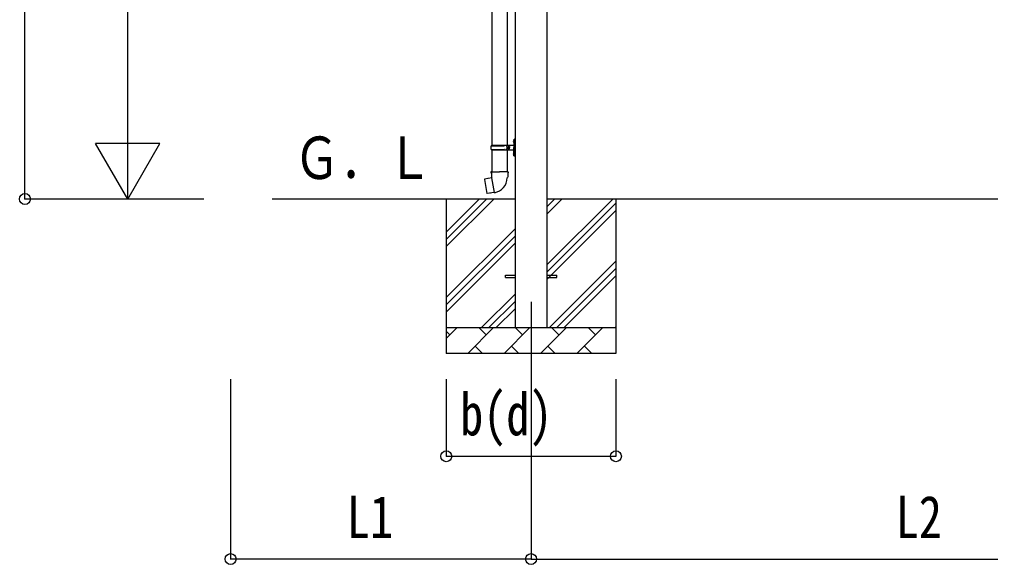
# Model space of a CAD drawing. Units: millimetres, scale not verified. Extents: x -21025 to 21025, y -14850 to 14850.
# Drawn here: x -5625 to -1848, y -407 to 1712 of the extents above; entities that cross this region are included whole.
import ezdxf
from ezdxf.enums import TextEntityAlignment as Align

# ---------------------------------------------------------------- set-up
doc = ezdxf.new("R2010")
doc.units = ezdxf.units.MM
doc.header["$LTSCALE"] = 60
for name, color, linetype in [('0-4_YKK_12', 2, 'Continuous'), ('0-5_YKK_13', 4, 'Continuous'), ('0-6_YKK_A1', 4, 'Continuous'), ('0-7_YKK_D', 6, 'Continuous')]:
    doc.layers.add(name, color=color, linetype=linetype)
doc.styles.add('ＭＳ ゴシック', font='')
doc.styles.get('ＭＳ ゴシック').set_extended_font_data('MS Gothic')

msp = doc.modelspace()

# ---------------------------------------------------------------- linework, layer by layer
at = {"layer": '0-4_YKK_12'}
msp.add_line((-3634.9, 614.11), (-3634.9, 214.11), dxfattribs=at)
at = {"layer": '0-5_YKK_13'}
for p, q in [((-3787.4, 2127.62), (-3787.4, 1223.11)), ((-3727.4, 2127.62), (-3727.4, 1223.11)), ((-3701.4, 1246.11), (-3698.4, 1247.61)), ((-3698.4, 1247.61), (-3698.4, 1214.11)), ((-3698.4, 1247.61), (-3697.4, 1247.61)), ((-3697.4, 1247.61), (-3697.4, 1214.11)), ((-3790.4, 1221.11), (-3740.07, 1221.11)), ((-3789.4, 1223.11), (-3703.4, 1223.11)), ((-3789.4, 1223.11), (-3789.4, 1221.11)), ((-3730.4, 1223.11), (-3730.4, 1218.61)), ((-3730.4, 1218.61), (-3728.4, 1218.61)), ((-3730.4, 1205.11), (-3730.4, 1209.61)), ((-3730.4, 1209.61), (-3728.4, 1209.61)), ((-3728.4, 1218.61), (-3728.4, 1214.11)), ((-3728.4, 1209.61), (-3728.4, 1214.11)), ((-3722.4, 1223.11), (-3722.4, 1214.11)), ((-3722.4, 1218.61), (-3719.4, 1218.61)), ((-3722.4, 1205.11), (-3722.4, 1214.11)), ((-3722.4, 1209.61), (-3719.4, 1209.61)), ((-3719.4, 1218.61), (-3719.4, 1214.11)), ((-3719.4, 1209.61), (-3719.4, 1214.11)), ((-3703.7, 1240.26), (-3701.66, 1239.26)), ((-3702.43, 1242.26), (-3701.8, 1242.26)), ((-3702.43, 1242.26), (-3702.43, 1233.96)), ((-3702.43, 1233.96), (-3701.8, 1233.96)), ((-3701.8, 1242.26), (-3701.8, 1233.96)), ((-3701.8, 1242.26), (-3701.4, 1241.86)), ((-3701.8, 1233.96), (-3701.4, 1234.36)), ((-3701.66, 1239.26), (-3701.05, 1238.11)), ((-3701.4, 1246.11), (-3701.4, 1214.11)), ((-3701.4, 1241.86), (-3701.4, 1234.36)), ((-3701.4, 1182.11), (-3701.4, 1214.11)), ((-3698.4, 1180.61), (-3698.4, 1214.11)), ((-3697.4, 1180.61), (-3697.4, 1214.11)), ((-3790.4, 1207.11), (-3740.07, 1207.11)), ((-3789.4, 1205.11), (-3789.4, 1207.11)), ((-3789.4, 1205.11), (-3703.4, 1205.11)), ((-3787.4, 1205.11), (-3787.4, 1120.19)), ((-3727.4, 1205.11), (-3727.4, 1120.19)), ((-3703.7, 1192.26), (-3701.66, 1191.26)), ((-3702.43, 1194.26), (-3701.8, 1194.26)), ((-3702.43, 1194.26), (-3702.43, 1185.96)), ((-3702.43, 1185.96), (-3701.8, 1185.96)), ((-3701.8, 1194.26), (-3701.8, 1185.96)), ((-3701.8, 1194.26), (-3701.4, 1193.86)), ((-3701.8, 1185.96), (-3701.4, 1186.36)), ((-3701.66, 1191.26), (-3701.05, 1190.11)), ((-3701.4, 1193.86), (-3701.4, 1186.36)), ((-3701.4, 1182.11), (-3698.4, 1180.61)), ((-3698.4, 1180.61), (-3697.4, 1180.61)), ((-3787.99, 1096.99), (-3815.86, 1091.74)), ((-3789.25, 1120.19), (-3791.4, 1119.41)), ((-3791.4, 1119.41), (-3791.4, 1115.79)), ((-3791.4, 1115.79), (-3789.16, 1114.97)), ((-3789.25, 1120.19), (-3757.4, 1120.19)), ((-3789.25, 1120.19), (-3789.16, 1114.97)), ((-3789.16, 1114.97), (-3788.9, 1100.19)), ((-3788.9, 1100.19), (-3787.55, 1098.19)), ((-3777.64, 1039.69), (-3787.77, 1097.16)), ((-3787.75, 1097.99), (-3787.75, 1097.28)), ((-3787.55, 1098.19), (-3787.58, 1098.18)), ((-3725.55, 1120.19), (-3757.4, 1120.19)), ((-3727.21, 1098.25), (-3727.29, 1096.08)), ((-3725.9, 1100.19), (-3727.21, 1098.25)), ((-3723.4, 1115.79), (-3725.64, 1114.97)), ((-3725.55, 1120.19), (-3723.4, 1119.41)), ((-3723.4, 1119.41), (-3723.4, 1115.79)), ((-3815.86, 1091.74), (-3816.67, 1090.57)), ((-3816.67, 1090.57), (-3807.05, 1036.01)), ((-3803.12, 1094.34), (-3803.33, 1094.1)), ((-3793.03, 1037.1), (-3793.31, 1037.25)), ((-3777.33, 1038.93), (-3777.58, 1039.59)), ((-3734.9, 718.61), (-3697.4, 718.61)), ((-3734.9, 709.61), (-3734.9, 718.61)), ((-3572.4, 718.61), (-3534.9, 718.61)), ((-3534.9, 709.61), (-3534.9, 718.61)), ((-3734.9, 709.61), (-3697.4, 709.61)), ((-3572.4, 709.61), (-3534.9, 709.61))]:
    msp.add_line(p, q, dxfattribs=at)
for points in [[(-3703.7, 1235.97), (-3701.66, 1236.96), (-3701.05, 1238.11)], [(-3703.7, 1187.97), (-3701.66, 1188.96), (-3701.05, 1190.11)], [(-3725.55, 1120.19), (-3725.64, 1114.97), (-3725.9, 1100.19)], [(-3800.87, 1094.56), (-3801.15, 1094.71), (-3803.12, 1094.34)], [(-3777.91, 1039.78), (-3805.89, 1035.18), (-3807.05, 1036.01)], [(-3790.84, 1037.66), (-3791.05, 1037.42), (-3793.03, 1037.1)]]:
    msp.add_lwpolyline(points, dxfattribs=at)
for centre, radius, start, end in [((-3741.65, 1214.11), 49.25, 171.82876, 180.00002), ((-3741.65, 1214.11), 49.25, 180.00002, 188.17127), ((-3740.07, 1223.11), 2, 270, 359.99998), ((-3698.1, 1238.11), 6, 136.21765, 223.78235), ((-3703.4, 1225.11), 2, 270, 359.99998), ((-3740.07, 1205.11), 2, 0.00005, 90.00004), ((-3698.1, 1190.11), 6, 136.21765, 223.78235), ((-3703.4, 1203.11), 2, 0.00005, 90.00004), ((-3788.05, 1097.28), 0.3, 280.66842, 0), ((-3787.55, 1097.99), 0.2, 100, 180), ((-3787.55, 1098.19), 60.3, 279.96938, 358), ((-3777.86, 1039.49), 0.3, 20, 99.33158), ((-3777.15, 1039), 0.2, 200, 279.96938)]:
    msp.add_arc(centre, radius, start, end, dxfattribs=at)
at = {"layer": '0-6_YKK_A1'}
for p, q in [((-3697.4, 3311.61), (-3697.4, 514.11)), ((-3572.4, 514.11), (-3572.4, 3311.61)), ((-3697.4, 1014.11), (-4641.56, 1014.11)), ((-3964.9, 1014.11), (-3964.9, 414.11)), ((-3964.9, 829.06), (-3779.85, 1014.11)), ((-3964.9, 857.35), (-3808.13, 1014.11)), ((-3964.9, 885.63), (-3836.42, 1014.11)), ((-597.4, 1014.11), (-3572.4, 1014.11)), ((-3572.4, 759.02), (-3317.3, 1014.11)), ((-3572.4, 957.01), (-3515.29, 1014.11)), ((-3572.4, 985.29), (-3543.58, 1014.11)), ((-3572.4, 730.73), (-3304.9, 998.23)), ((-3304.9, 1014.11), (-3304.9, 414.11)), ((-3572.4, 702.45), (-3304.9, 969.95)), ((-3964.9, 631.07), (-3697.4, 898.57)), ((-3964.9, 602.79), (-3697.4, 870.29)), ((-3964.9, 574.51), (-3697.4, 842.01)), ((-3562.74, 514.11), (-3304.9, 771.96)), ((-3534.46, 514.11), (-3304.9, 743.67)), ((-3506.18, 514.11), (-3304.9, 715.39)), ((-3827.3, 514.11), (-3697.4, 644.02)), ((-3799.02, 514.11), (-3697.4, 615.73)), ((-3770.73, 514.11), (-3697.4, 587.45)), ((-3964.9, 514.11), (-3304.9, 514.11)), ((-3964.9, 471.22), (-3922.01, 514.11)), ((-3950.56, 485.56), (-3964.9, 499.9)), ((-3880.59, 414.11), (-3780.59, 514.11)), ((-3809.14, 485.56), (-3837.69, 514.11)), ((-3739.17, 414.11), (-3639.17, 514.11)), ((-3667.72, 485.56), (-3696.27, 514.11)), ((-3597.74, 414.11), (-3497.74, 514.11)), ((-3526.3, 485.56), (-3554.85, 514.11)), ((-3456.32, 414.11), (-3356.32, 514.11)), ((-3384.88, 485.56), (-3413.43, 514.11)), ((-3308.19, 514.11), (-3304.9, 517.4)), ((-3852.03, 442.67), (-3823.48, 414.11)), ((-3710.61, 442.67), (-3682.06, 414.11)), ((-3569.19, 442.67), (-3540.64, 414.11)), ((-3427.77, 442.67), (-3399.22, 414.11)), ((-3304.9, 414.11), (-3964.9, 414.11))]:
    msp.add_line(p, q, dxfattribs=at)
at = {"layer": '0-7_YKK_D'}
for p, q in [((-5603.51, 1014.11), (-5603.51, 3651.73)), ((-5203.51, 1264.11), (-5203.51, 3064.11)), ((-5203.51, 1014.11), (-5203.51, 1447.13)), ((-5203.51, 1014.11), (-5328.51, 1230.62)), ((-5078.51, 1230.62), (-5328.51, 1230.62)), ((-5203.51, 1014.11), (-5078.51, 1230.62)), ((-4907.54, 1014.11), (-5604.51, 1014.11)), ((-4907.54, 1014.11), (-5204.51, 1014.11)), ((-4803.51, 314.11), (-4803.51, -386.89)), ((-3964.9, 314.11), (-3964.9, 13.11)), ((-3634.9, 314.11), (-3634.9, -386.89)), ((-3634.9, 314.11), (-3634.9, -386.89)), ((-3304.9, 314.11), (-3304.9, 13.11)), ((-3964.9, 14.11), (-3304.9, 14.11)), ((-3634.9, -385.89), (-4803.51, -385.89)), ((-3634.9, -385.89), (-534.9, -385.89))]:
    msp.add_line(p, q, dxfattribs=at)
for centre in [(-5603.51, 1014.11), (-3964.9, 14.11), (-3304.9, 14.11), (-4803.51, -385.89), (-3634.9, -385.89), (-3634.9, -385.89)]:
    msp.add_circle(centre, 21.25, dxfattribs=at)

# ---------------------------------------------------------------- texts
at = {"layer": '0-6_YKK_A1', "style": 'ＭＳ ゴシック', "width": 0.8}
msp.add_text('Ｇ．Ｌ', height=165, dxfattribs=at).set_placement((-4558.05, 1042.57), align=Align.BOTTOM_LEFT)
at = {"layer": '0-7_YKK_D', "style": 'ＭＳ ゴシック', "width": 0.8}
for s, p in [('b(d)', (-3910.9, 46.11)), ('L1', (-4351.2, -353.89)), ('L2', (-2216.9, -353.89))]:
    msp.add_text(s, height=165, dxfattribs=at).set_placement(p, align=Align.BOTTOM_LEFT)

doc.saveas('drawing.dxf')
